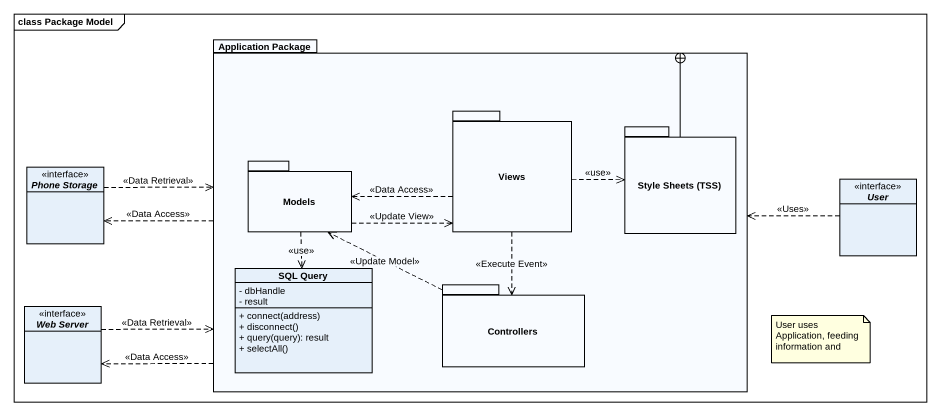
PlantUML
@startuml
mainframe class Package Model
hide circle
hide empty members
skinparam classAttributeIconSize 0
package "Application Package" as Application_Package {
  package Views {
  }
  package "Style Sheets (TSS)" as Style_Sheets_TSS {
  }
  package Models {
  }
  class "SQL Query" as SQL_Query {
    - dbHandle
    - result
    + connect(address)
    + disconnect()
    + query(query): result
    + selectAll()
  }
  package Controllers {
  }
}
interface "Phone Storage" as Phone_Storage
interface User
interface "Web Server" as Web_Server
Application_Package .left.> Phone_Storage : <<Data Access>>
Application_Package .left.> Web_Server : <<Data Access>>
Views .right.> Style_Sheets_TSS : <<use>>
Views .left.> Models : <<Data Access>>
Views ..> Controllers : <<Execute Event>>
Style_Sheets_TSS -left-+ Application_Package
Phone_Storage .right.> Application_Package : <<Data Retrieval>>
Models .right.> Views : <<Update View>>
Models ..> SQL_Query : <<use>>
User .left.> Application_Package : <<Uses>>
Web_Server .right.> Application_Package : <<Data Retrieval>>
Controllers .up.> Models : <<Update Model>>
note as N1
  User uses Application, feeding information and
end note
@enduml
